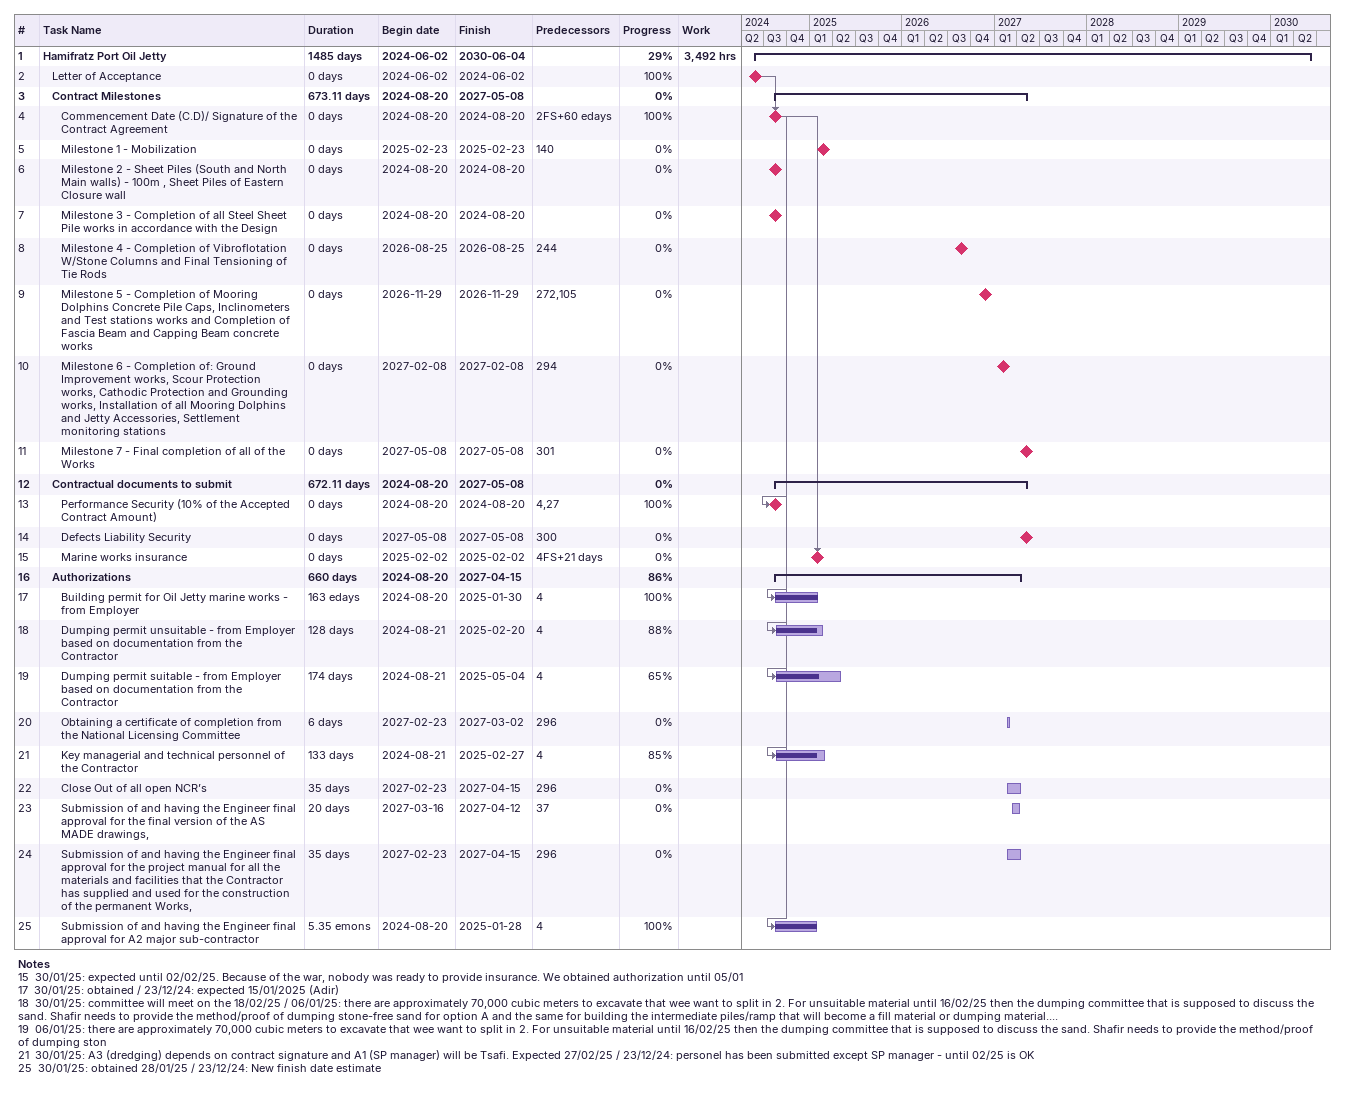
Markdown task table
| ID | Level | Task | Duration | Start | Finish | Predecessors | % complete | Work (h) |
|---|---|---|---|---|---|---|---|---|
| 1 | 1 | **Hamifratz Port Oil Jetty** | 1485d | 2024-06-02 | 2030-06-04 |  | 29 | 3492 |
| 2 | 2 | Letter of Acceptance | 0d | 2024-06-02 | 2024-06-02 |  | 100 |  |
| 3 | 2 | **Contract Milestones** | 673.11d | 2024-08-20 | 2027-05-08 |  | 0 |  |
| 4 | 3 | Commencement Date (C.D)/ Signature of the Contract Agreement | 0d | 2024-08-20 | 2024-08-20 | 2FS+60ed | 100 |  |
| 5 | 3 | Milestone 1 - Mobilization | 0d | 2025-02-23 | 2025-02-23 | 140 | 0 |  |
| 6 | 3 | Milestone 2 - Sheet Piles (South and North Main walls) - 100m , Sheet Piles of Eastern Closure wall | 0d | 2024-08-20 | 2024-08-20 |  | 0 |  |
| 7 | 3 | Milestone 3 - Completion of all Steel Sheet Pile works in accordance with the Design | 0d | 2024-08-20 | 2024-08-20 |  | 0 |  |
| 8 | 3 | Milestone 4 - Completion of Vibroflotation W/Stone Columns and Final Tensioning of Tie Rods | 0d | 2026-08-25 | 2026-08-25 | 244 | 0 |  |
| 9 | 3 | Milestone 5 - Completion of Mooring Dolphins Concrete Pile Caps, Inclinometers and Test stations works and Completion of Fascia Beam and Capping Beam concrete works | 0d | 2026-11-29 | 2026-11-29 | 272, 105 | 0 |  |
| 10 | 3 | Milestone 6 - Completion of: Ground Improvement works, Scour Protection works, Cathodic Protection and Grounding works, Installation of all Mooring Dolphins and Jetty Accessories, Settlement monitoring stations | 0d | 2027-02-08 | 2027-02-08 | 294 | 0 |  |
| 11 | 3 | Milestone 7 - Final completion of all of the Works | 0d | 2027-05-08 | 2027-05-08 | 301 | 0 |  |
| 12 | 2 | **Contractual documents to submit** | 672.11d | 2024-08-20 | 2027-05-08 |  | 0 |  |
| 13 | 3 | Performance Security (10% of the Accepted Contract Amount) | 0d | 2024-08-20 | 2024-08-20 | 4, 27 | 100 |  |
| 14 | 3 | Defects Liability Security | 0d | 2027-05-08 | 2027-05-08 | 300 | 0 |  |
| 15 | 3 | Marine works insurance | 0d | 2025-02-02 | 2025-02-02 | 4FS+21d | 0 |  |
| 16 | 2 | **Authorizations** | 660d | 2024-08-20 | 2027-04-15 |  | 86 |  |
| 17 | 3 | Building permit for Oil Jetty marine works - from Employer | 163ed | 2024-08-20 | 2025-01-30 | 4 | 100 |  |
| 18 | 3 | Dumping permit unsuitable - from Employer based on documentation from the Contractor | 128d | 2024-08-21 | 2025-02-20 | 4 | 88 |  |
| 19 | 3 | Dumping permit suitable - from Employer based on documentation from the Contractor | 174d | 2024-08-21 | 2025-05-04 | 4 | 65 |  |
| 20 | 3 | Obtaining a certificate of completion from the National Licensing Committee | 6d | 2027-02-23 | 2027-03-02 | 296 | 0 |  |
| 21 | 3 | Key managerial and technical personnel of the Contractor | 133d | 2024-08-21 | 2025-02-27 | 4 | 85 |  |
| 22 | 3 | Close Out of all open NCR’s | 35d | 2027-02-23 | 2027-04-15 | 296 | 0 |  |
| 23 | 3 | Submission of and having the Engineer final approval for the final version of the AS MADE drawings, | 20d | 2027-03-16 | 2027-04-12 | 37 | 0 |  |
| 24 | 3 | Submission of and having the Engineer final approval for the project manual for all the materials and facilities that the Contractor has supplied and used for the construction of the permanent Works, | 35d | 2027-02-23 | 2027-04-15 | 296 | 0 |  |
| 25 | 3 | Submission of and having the Engineer final approval for A2 major sub-contractor | 5.35emo | 2024-08-20 | 2025-01-28 | 4 | 100 |  |

Notes
- 15: 30/01/25: expected until 02/02/25. Because of the war, nobody was ready to provide insurance. We obtained authorization until 05/01
- 17: 30/01/25: obtained / 23/12/24: expected 15/01/2025 (Adir)
- 18: 30/01/25: committee will meet on the 18/02/25 / 06/01/25: there are approximately 70,000 cubic meters to excavate that wee want to split in 2. For unsuitable material until 16/02/25 then the dumping committee that is supposed to discuss the sand. Shafir needs to provide the method/proof of dumping stone-free sand for option A and the same for building the intermediate piles/ramp that will become a fill material or dumping material....
- 19: 06/01/25: there are approximately 70,000 cubic meters to excavate that wee want to split in 2. For unsuitable material until 16/02/25 then the dumping committee that is supposed to discuss the sand. Shafir needs to provide the method/proof of dumping ston
- 21: 30/01/25: A3 (dredging) depends on contract signature and A1 (SP manager) will be Tsafi. Expected 27/02/25 / 23/12/24: personel has been submitted except SP manager - until 02/25 is OK
- 25: 30/01/25: obtained 28/01/25 / 23/12/24: New finish date estimate
